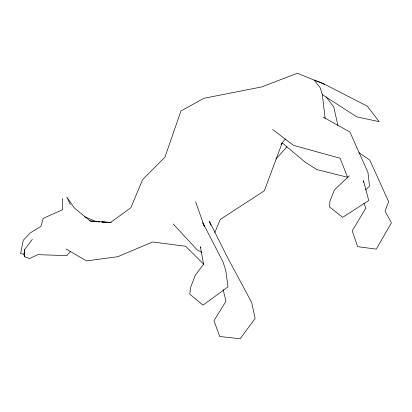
<?xml version="1.0" encoding="UTF-8"?>
<svg xmlns="http://www.w3.org/2000/svg" width="412" height="412" viewBox="0 0 412 412"><rect width="100%" height="100%" fill="white"/><g stroke="black" fill="none" stroke-linecap="round" stroke-linejoin="round"><path stroke-width="0.62" d="M24.591 254.977L24.576 256.769L29.582 258.561L37.708 254.657L66.765 255.631L70.581 251.361M24.643 249.595L23.922 254.812L24.576 256.769L24.272 251.047L24.643 249.595L32.342 239.377M214.827 232.507L220.255 219.457L264.36 190.777L282.138 142.943L285.413 138.998M281.046 144.514L282.138 142.943L305.385 162.271L316.854 169.574L347.846 177.325M275.896 159.022L287.056 146.729M349.268 175.857L334.431 189.886L329.894 201.334L329.657 207.051L342.64 217.361L368.75 200.505L363.472 180.59L363.683 182.511M365.496 189.973L369.538 186.167L367.947 172.407L349.912 131.989L323.065 117.039M111.24 222.475L101.676 221.965L110.493 222.495L130.882 207.72L142.603 179.627L164.908 157.23L180.93 111.019L203.77 98.324L261.568 86.953L297.397 73.254L324.568 84.347M84.692 216.769L96.573 221.692L99.761 221.862M96.573 221.692L99.735 221.872M110.493 222.495L90.28 221.007L89.157 220.41M94.054 221.419L90.28 221.007L74.366 208.024L66.868 197.152L70.323 204.537M24.354 254.173L20.6 253.648L23.227 240.351L30.143 232.976L40.932 226.384L43.209 218.365L62.758 209.662L62.536 198.507M201.628 252.216L197.338 250.022L173.179 223.989M66.049 249.002L86.556 260.92L117.842 256.671L152.656 241.947L185.683 246.294L203.708 264.21M358.883 152.641L369.827 160.17L388.66 201.715L385.014 211.068L391.4 222.82L376.29 249.121L357.647 246.659L352.193 230.875L365.882 208.086L363.858 203.379M322.292 94.6L356.813 116.89L379.2 121.679L367.303 106.162L321.355 82.627L314.104 80.031L320.237 87.808L322.292 94.6L325.186 118.63M272.636 129.497L293.406 145.323L340.116 158.265L347.718 177.67M326.113 96.846L333.715 106.878L337.922 125.449M200.891 247.895L200.366 246.752L203.59 264.298L195.278 275.226L190.663 287.308L189.731 294.096L203.003 305.122L227.996 286.87L225.781 270.509L223.016 261.867L202.822 222.768L203.904 225.606M210.99 225.343L209.322 221.167L227.954 258.329L251.624 302.351L255.131 318.445L240.175 338.746L219.709 336.506L213.983 320.66L225.992 301.239L223.108 289.559M195.602 201.756L204.357 226.554"/></g></svg>
